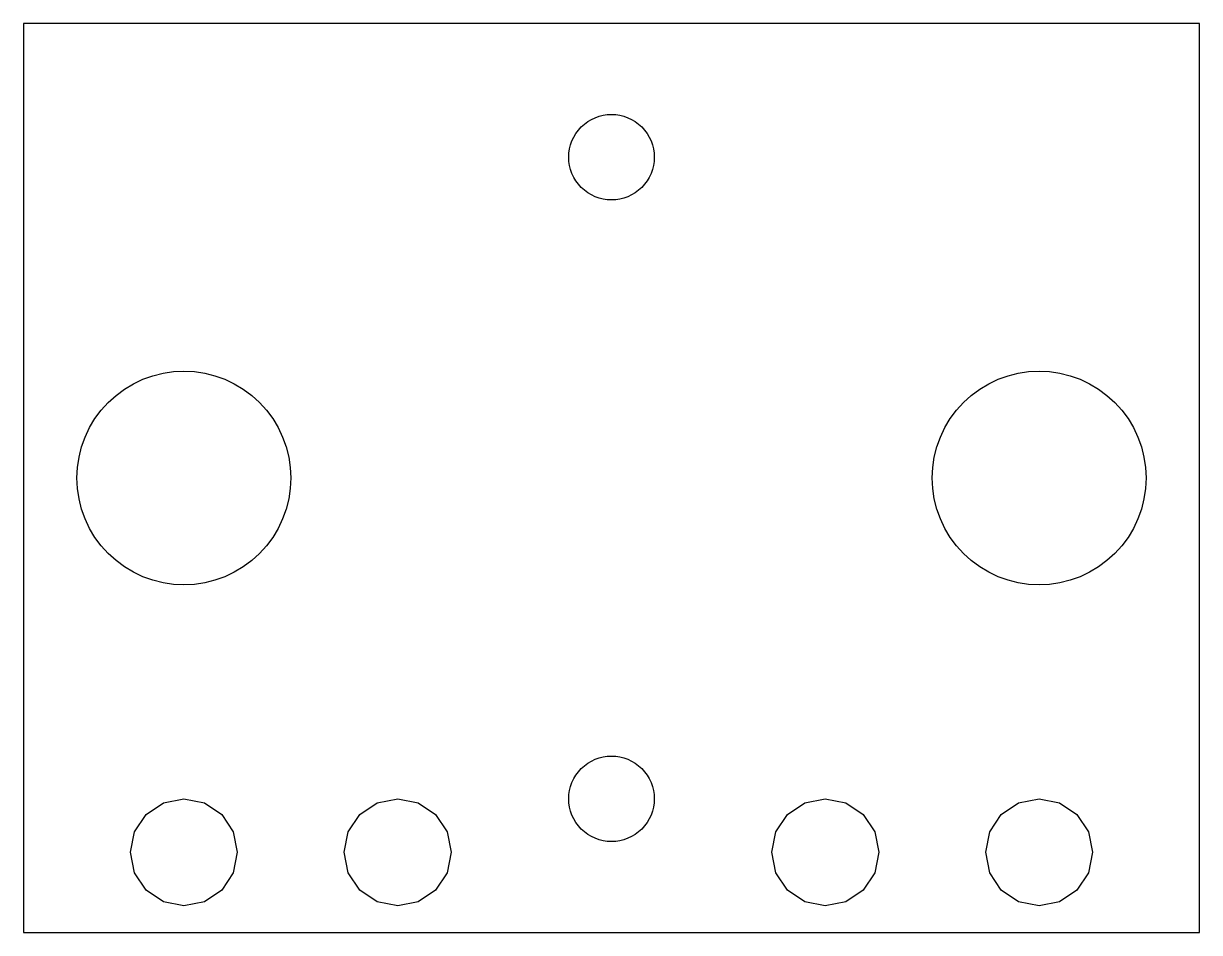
# Model space of a CAD drawing. Header units: millimetres. Extents: x -22 to 22, y -17 to 17.
import ezdxf

# ---------------------------------------------------------------- set-up
doc = ezdxf.new("R2010")
doc.units = ezdxf.units.MM

msp = doc.modelspace()

# ---------------------------------------------------------------- linework, layer by layer
at = {"layer": '33_arm_elbow_t8.0'}
for points in [[(-22, -17), (22, -17), (22, 17), (-22, 17), (-22, -17)], [(1.1314, 13.1314), (1.2368, 13.015), (1.3304, 12.8889), (1.4111, 12.7542), (1.4782, 12.6123), (1.5311, 12.4645), (1.5693, 12.3121), (1.5923, 12.1568), (1.6, 12), (1.5923, 11.8432), (1.5693, 11.6879), (1.5311, 11.5355), (1.4782, 11.3877), (1.4111, 11.2458), (1.3304, 11.1111), (1.2368, 10.985), (1.1314, 10.8686), (1.015, 10.7632), (0.8889, 10.6696), (0.7542, 10.5889), (0.6123, 10.5218), (0.4645, 10.4689), (0.3121, 10.4307), (0.1568, 10.4077), (0, 10.4), (-0.1568, 10.4077), (-0.3121, 10.4307), (-0.4645, 10.4689), (-0.6123, 10.5218), (-0.7542, 10.5889), (-0.8889, 10.6696), (-1.015, 10.7632), (-1.1314, 10.8686), (-1.2368, 10.985), (-1.3304, 11.1111), (-1.4111, 11.2458), (-1.4782, 11.3877), (-1.5311, 11.5355), (-1.5693, 11.6879), (-1.5923, 11.8432), (-1.6, 12), (-1.5923, 12.1568), (-1.5693, 12.3121), (-1.5311, 12.4645), (-1.4782, 12.6123), (-1.4111, 12.7542), (-1.3304, 12.8889), (-1.2368, 13.015), (-1.1314, 13.1314), (-1.015, 13.2368), (-0.8889, 13.3304), (-0.7542, 13.4111), (-0.6123, 13.4782), (-0.4645, 13.5311), (-0.3121, 13.5693), (-0.1568, 13.5923), (0, 13.6), (0.1568, 13.5923), (0.3121, 13.5693), (0.4645, 13.5311), (0.6123, 13.4782), (0.7542, 13.4111), (0.8889, 13.3304), (1.015, 13.2368), (1.1314, 13.1314)], [(-12.0769, 0.7804), (-12.0193, 0.3921), (-12, 0), (-12.0193, -0.3921), (-12.0769, -0.7804), (-12.1722, -1.1611), (-12.3045, -1.5307), (-12.4723, -1.8856), (-12.6741, -2.2223), (-12.908, -2.5376), (-13.1716, -2.8284), (-13.4624, -3.092), (-13.7777, -3.3259), (-14.1144, -3.5277), (-14.4693, -3.6955), (-14.8389, -3.8278), (-15.2196, -3.9231), (-15.6079, -3.9807), (-16, -4), (-16.3921, -3.9807), (-16.7804, -3.9231), (-17.1611, -3.8278), (-17.5307, -3.6955), (-17.8856, -3.5277), (-18.2223, -3.3259), (-18.5376, -3.092), (-18.8284, -2.8284), (-19.092, -2.5376), (-19.3259, -2.2223), (-19.5277, -1.8856), (-19.6955, -1.5307), (-19.8278, -1.1611), (-19.9231, -0.7804), (-19.9807, -0.3921), (-20, 0), (-19.9807, 0.3921), (-19.9231, 0.7804), (-19.8278, 1.1611), (-19.6955, 1.5307), (-19.5277, 1.8856), (-19.3259, 2.2223), (-19.092, 2.5376), (-18.8284, 2.8284), (-18.5376, 3.092), (-18.2223, 3.3259), (-17.8856, 3.5277), (-17.5307, 3.6955), (-17.1611, 3.8278), (-16.7804, 3.9231), (-16.3921, 3.9807), (-16, 4), (-15.6079, 3.9807), (-15.2196, 3.9231), (-14.8389, 3.8278), (-14.4693, 3.6955), (-14.1144, 3.5277), (-13.7777, 3.3259), (-13.4624, 3.092), (-13.1716, 2.8284), (-12.908, 2.5376), (-12.6741, 2.2223), (-12.4723, 1.8856), (-12.3045, 1.5307), (-12.1722, 1.1611), (-12.0769, 0.7804)], [(19.9807, 0.3921), (20, 0), (19.9807, -0.3921), (19.9231, -0.7804), (19.8278, -1.1611), (19.6955, -1.5307), (19.5277, -1.8856), (19.3259, -2.2223), (19.092, -2.5376), (18.8284, -2.8284), (18.5376, -3.092), (18.2223, -3.3259), (17.8856, -3.5277), (17.5307, -3.6955), (17.1611, -3.8278), (16.7804, -3.9231), (16.3921, -3.9807), (16, -4), (15.6079, -3.9807), (15.2196, -3.9231), (14.8389, -3.8278), (14.4693, -3.6955), (14.1144, -3.5277), (13.7777, -3.3259), (13.4624, -3.092), (13.1716, -2.8284), (12.908, -2.5376), (12.6741, -2.2223), (12.4723, -1.8856), (12.3045, -1.5307), (12.1722, -1.1611), (12.0769, -0.7804), (12.0193, -0.3921), (12, 0), (12.0193, 0.3921), (12.0769, 0.7804), (12.1722, 1.1611), (12.3045, 1.5307), (12.4723, 1.8856), (12.6741, 2.2223), (12.908, 2.5376), (13.1716, 2.8284), (13.4624, 3.092), (13.7777, 3.3259), (14.1144, 3.5277), (14.4693, 3.6955), (14.8389, 3.8278), (15.2196, 3.9231), (15.6079, 3.9807), (16, 4), (16.3921, 3.9807), (16.7804, 3.9231), (17.1611, 3.8278), (17.5307, 3.6955), (17.8856, 3.5277), (18.2223, 3.3259), (18.5376, 3.092), (18.8284, 2.8284), (19.092, 2.5376), (19.3259, 2.2223), (19.5277, 1.8856), (19.6955, 1.5307), (19.8278, 1.1611), (19.9231, 0.7804), (19.9807, 0.3921)], [(1.2368, -10.985), (1.3304, -11.1111), (1.4111, -11.2458), (1.4782, -11.3877), (1.5311, -11.5355), (1.5693, -11.6879), (1.5923, -11.8432), (1.6, -12), (1.5923, -12.1568), (1.5693, -12.3121), (1.5311, -12.4645), (1.4782, -12.6123), (1.4111, -12.7542), (1.3304, -12.8889), (1.2368, -13.015), (1.1314, -13.1314), (1.015, -13.2368), (0.8889, -13.3304), (0.7542, -13.4111), (0.6123, -13.4782), (0.4645, -13.5311), (0.3121, -13.5693), (0.1568, -13.5923), (0, -13.6), (-0.1568, -13.5923), (-0.3121, -13.5693), (-0.4645, -13.5311), (-0.6123, -13.4782), (-0.7542, -13.4111), (-0.8889, -13.3304), (-1.015, -13.2368), (-1.1314, -13.1314), (-1.2368, -13.015), (-1.3304, -12.8889), (-1.4111, -12.7542), (-1.4782, -12.6123), (-1.5311, -12.4645), (-1.5693, -12.3121), (-1.5923, -12.1568), (-1.6, -12), (-1.5923, -11.8432), (-1.5693, -11.6879), (-1.5311, -11.5355), (-1.4782, -11.3877), (-1.4111, -11.2458), (-1.3304, -11.1111), (-1.2368, -10.985), (-1.1314, -10.8686), (-1.015, -10.7632), (-0.8889, -10.6696), (-0.7542, -10.5889), (-0.6123, -10.5218), (-0.4645, -10.4689), (-0.3121, -10.4307), (-0.1568, -10.4077), (0, -10.4), (0.1568, -10.4077), (0.3121, -10.4307), (0.4645, -10.4689), (0.6123, -10.5218), (0.7542, -10.5889), (0.8889, -10.6696), (1.015, -10.7632), (1.1314, -10.8686), (1.2368, -10.985)], [(-17.4142, -12.5858), (-16.7654, -12.1522), (-16, -12), (-15.2346, -12.1522), (-14.5858, -12.5858), (-14.1522, -13.2346), (-14, -14), (-14.1522, -14.7654), (-14.5858, -15.4142), (-15.2346, -15.8478), (-16, -16), (-16.7654, -15.8478), (-17.4142, -15.4142), (-17.8478, -14.7654), (-18, -14), (-17.8478, -13.2346), (-17.4142, -12.5858)], [(-8.7654, -12.1522), (-8, -12), (-7.2346, -12.1522), (-6.5858, -12.5858), (-6.1522, -13.2346), (-6, -14), (-6.1522, -14.7654), (-6.5858, -15.4142), (-7.2346, -15.8478), (-8, -16), (-8.7654, -15.8478), (-9.4142, -15.4142), (-9.8478, -14.7654), (-10, -14), (-9.8478, -13.2346), (-9.4142, -12.5858), (-8.7654, -12.1522)], [(8, -12), (8.7654, -12.1522), (9.4142, -12.5858), (9.8478, -13.2346), (10, -14), (9.8478, -14.7654), (9.4142, -15.4142), (8.7654, -15.8478), (8, -16), (7.2346, -15.8478), (6.5858, -15.4142), (6.1522, -14.7654), (6, -14), (6.1522, -13.2346), (6.5858, -12.5858), (7.2346, -12.1522), (8, -12)], [(16.7654, -12.1522), (17.4142, -12.5858), (17.8478, -13.2346), (18, -14), (17.8478, -14.7654), (17.4142, -15.4142), (16.7654, -15.8478), (16, -16), (15.2346, -15.8478), (14.5858, -15.4142), (14.1522, -14.7654), (14, -14), (14.1522, -13.2346), (14.5858, -12.5858), (15.2346, -12.1522), (16, -12), (16.7654, -12.1522)]]:
    msp.add_lwpolyline(points, close=True, dxfattribs=at)

doc.saveas('drawing.dxf')
